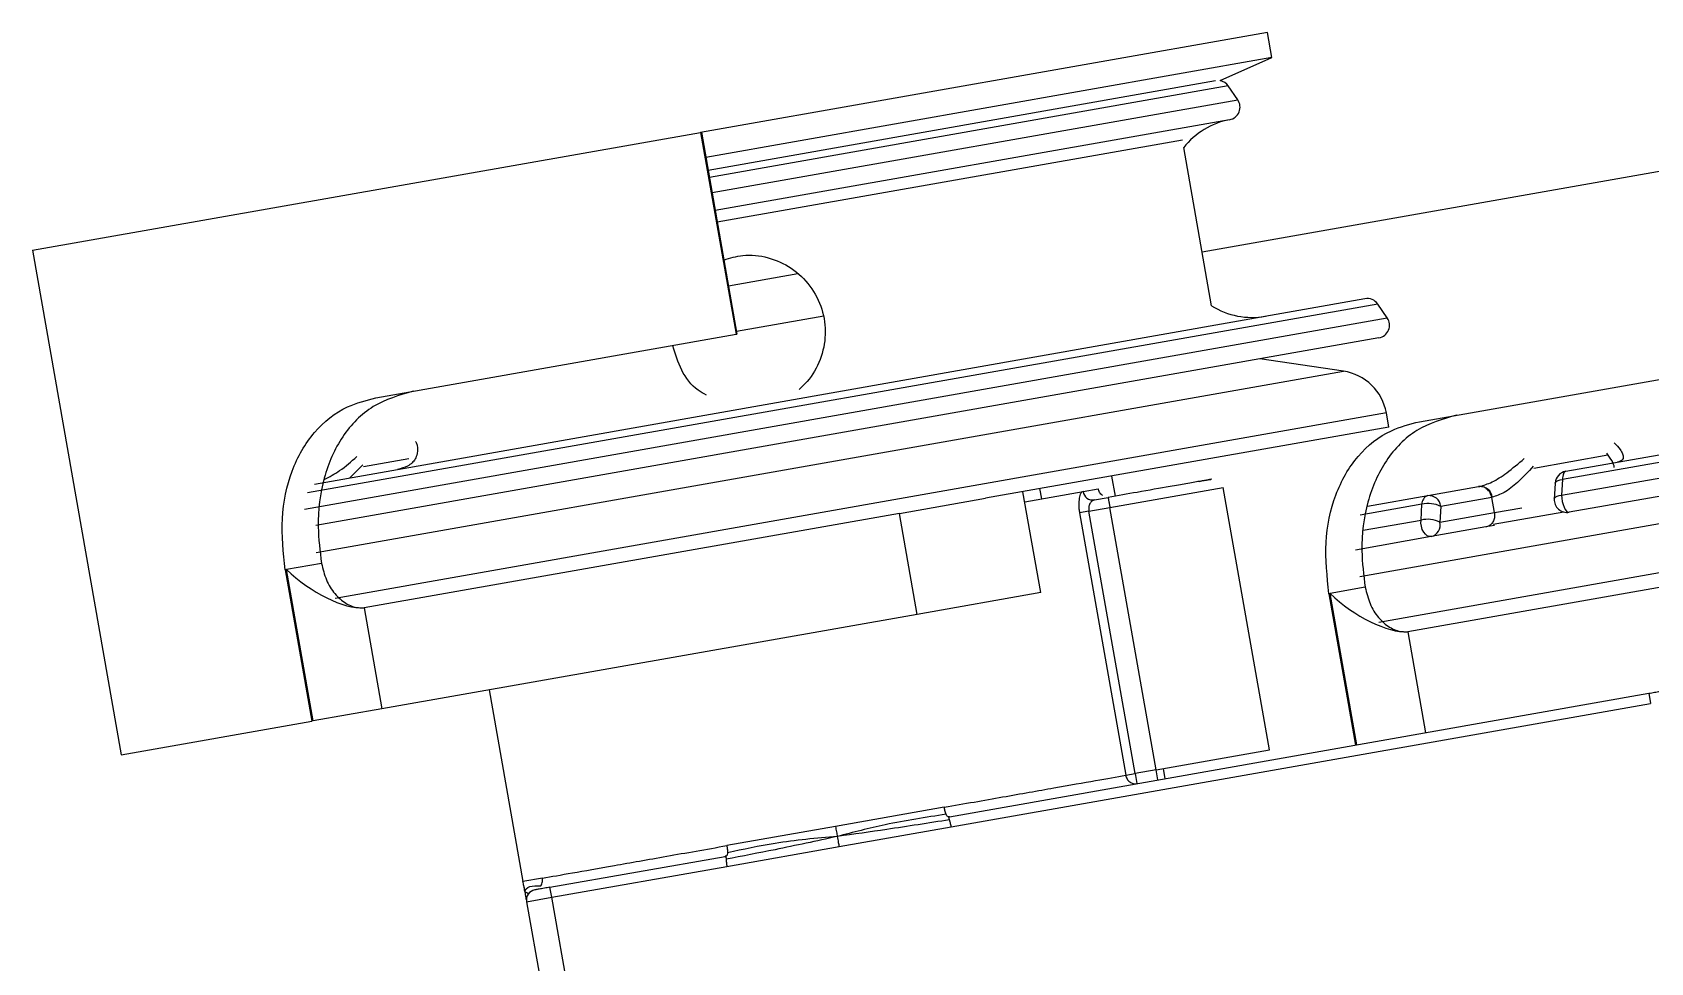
# Model space of a CAD drawing. Header units: millimetres. Extents: x -294 to 2792, y 5 to 1659.
# Drawn here: x 674.43 to 680.75, y 560.5 to 564.13 of the extents above; entities that cross this region are included whole.
import ezdxf

# ---------------------------------------------------------------- set-up
doc = ezdxf.new("R2010")
doc.units = ezdxf.units.MM
doc.layers.get('0').update_dxf_attribs({"lineweight": 18})

msp = doc.modelspace()

# ---------------------------------------------------------------- linework, layer by layer
at = {"color": 7, "linetype": 'Continuous', "lineweight": 25}
for p, q in [((679.2561, 564.1335), (677.0413, 563.7429)), ((679.2735, 564.035), (679.2561, 564.1335)), ((679.2735, 564.035), (677.0623, 563.6451)), ((679.0722, 563.9452), (679.2735, 564.035)), ((677.0709, 563.5958), (679.0535, 563.9454)), ((679.1034, 563.9245), (677.076, 563.567)), ((679.1407, 563.8701), (679.1034, 563.9245)), ((677.0864, 563.5079), (679.1407, 563.8701)), ((679.1088, 563.7927), (677.0987, 563.4383)), ((674.4305, 563.2826), (677.0413, 563.7429)), ((677.0413, 563.7429), (677.0449, 563.7436)), ((677.0413, 563.7429), (677.1802, 562.9551)), ((677.0449, 563.7436), (677.1838, 562.9557)), ((678.924, 563.7132), (677.1067, 563.3928)), ((679.0382, 563.0658), (678.9293, 563.6835)), ((679.0011, 563.2761), (681.1195, 563.6497)), ((674.4305, 563.2826), (674.7778, 561.313)), ((677.4215, 563.1906), (677.1508, 563.1428)), ((675.5334, 562.3702), (679.6375, 563.0939)), ((679.6874, 563.0729), (675.5053, 562.3355)), ((677.5237, 563.0258), (677.1821, 562.9656)), ((679.7247, 563.0186), (679.6874, 563.0729)), ((675.4934, 562.2725), (679.7247, 563.0186)), ((679.6921, 562.9411), (675.5388, 562.2087)), ((675.7725, 562.7069), (677.1802, 562.9551)), ((677.1802, 562.9551), (677.1838, 562.9557)), ((679.5536, 562.8106), (679.227, 562.859)), ((679.8507, 562.6136), (681.2584, 562.8618)), ((675.5393, 562.1028), (679.5536, 562.8106)), ((679.7212, 562.6475), (675.6132, 561.9231)), ((679.7309, 562.5925), (679.7212, 562.6475)), ((681.8544, 562.6427), (680.4094, 562.3879)), ((680.4221, 562.4199), (681.8173, 562.6659)), ((679.7309, 562.5925), (678.1548, 562.3146)), ((680.4058, 562.3263), (681.8649, 562.5836)), ((681.8803, 562.5146), (680.4359, 562.2599)), ((675.7244, 562.4386), (675.9018, 562.4699)), ((680.2968, 562.4325), (680.5869, 562.4836)), ((675.7221, 562.4457), (675.6714, 562.3946)), ((678.6476, 562.4015), (678.6615, 562.3227)), ((679.6175, 562.0095), (681.8953, 562.4112)), ((680.4094, 562.3879), (680.4058, 562.3263)), ((678.3704, 561.9464), (678.3009, 562.3403)), ((678.3079, 562.301), (678.5359, 562.3412)), ((678.3743, 562.3127), (678.3674, 562.3521)), ((678.5359, 562.3412), (678.5955, 562.3517)), ((678.6408, 562.2784), (679.0839, 562.3566)), ((679.2645, 561.3324), (679.0839, 562.3566)), ((679.6469, 562.2832), (679.8829, 562.3248)), ((679.8829, 562.3248), (680.0818, 562.3599)), ((680.0817, 562.3599), (680.0859, 562.3606)), ((677.8183, 562.2552), (678.1548, 562.3146)), ((678.5587, 562.264), (678.5222, 562.2575)), ((678.5587, 562.264), (678.6408, 562.2784)), ((678.7393, 561.2398), (678.5587, 562.264)), ((678.5803, 562.3084), (678.6338, 562.3178)), ((678.8214, 561.2542), (678.6408, 562.2784)), ((679.86, 562.291), (679.6188, 562.2485)), ((679.8565, 562.2295), (679.86, 562.291)), ((679.9338, 562.283), (679.9303, 562.2215)), ((680.1327, 562.3181), (679.9338, 562.283)), ((680.1346, 562.3184), (680.1327, 562.3181)), ((680.1431, 562.259), (680.1327, 562.3181)), ((680.1431, 562.259), (680.2501, 562.2779)), ((677.8183, 562.2552), (675.7266, 561.8864)), ((677.8877, 561.8613), (677.8183, 562.2552)), ((678.5222, 562.2575), (678.7028, 561.2333)), ((679.6299, 562.1895), (679.8565, 562.2295)), ((681.9282, 562.2243), (679.6913, 561.8299)), ((680.1104, 562.2025), (679.8968, 562.1648)), ((679.9303, 562.2215), (680.1431, 562.259)), ((680.144, 562.2084), (680.1104, 562.2025)), ((680.4149, 562.2606), (680.1385, 562.2119)), ((679.8968, 562.1648), (679.6008, 562.1126)), ((681.8964, 562.162), (679.8048, 561.7932)), ((675.4239, 562.0361), (675.4187, 562.0352)), ((675.4187, 562.0352), (675.5229, 561.4443)), ((675.5604, 562.0602), (675.4239, 562.0361)), ((675.5281, 561.4453), (675.4239, 562.0361)), ((678.3704, 561.9464), (677.8877, 561.8613)), ((679.6386, 561.967), (679.5021, 561.9429)), ((675.7265, 561.887), (675.7266, 561.8864)), ((675.7266, 561.8864), (675.7961, 561.4925)), ((679.5021, 561.9429), (679.4968, 561.942)), ((679.4968, 561.942), (679.601, 561.3511)), ((679.6063, 561.352), (679.5021, 561.9429)), ((677.8877, 561.8613), (675.7961, 561.4925)), ((679.8047, 561.7937), (679.8048, 561.7932)), ((679.8048, 561.7932), (679.8742, 561.3993)), ((676.2157, 561.5665), (676.3476, 560.818)), ((678.0144, 561.0713), (680.7468, 561.5531)), ((678.0213, 561.0319), (680.7538, 561.5137)), ((680.7468, 561.5531), (680.7538, 561.5137)), ((674.7778, 561.313), (675.5229, 561.4443)), ((675.5281, 561.4453), (675.5229, 561.4443)), ((675.7961, 561.4925), (675.5281, 561.4453)), ((678.8214, 561.2542), (679.2645, 561.3324)), ((678.8214, 561.2542), (678.7393, 561.2398)), ((678.8283, 561.2148), (678.8214, 561.2542)), ((678.849, 561.2591), (678.856, 561.2197)), ((678.7028, 561.2333), (678.7393, 561.2398)), ((678.7393, 561.2398), (678.7463, 561.2004)), ((677.9937, 561.1083), (677.5688, 561.0334)), ((677.5688, 561.0334), (677.1438, 560.9584)), ((677.5827, 560.9546), (678.0213, 561.0319)), ((677.144, 560.8772), (677.5827, 560.9546)), ((676.4531, 560.796), (677.1371, 560.9166)), ((676.46, 560.7566), (677.144, 560.8772)), ((676.424, 560.8315), (676.3476, 560.818)), ((676.3514, 560.7993), (676.3547, 560.7789)), ((676.357, 560.7774), (676.3547, 560.7789)), ((676.3547, 560.7789), (676.3578, 560.7583)), ((676.3615, 560.7393), (676.46, 560.7566)), ((676.46, 560.7566), (676.4531, 560.796)), ((677.1928, 556.6007), (676.46, 560.7566)), ((676.3615, 560.7393), (676.4171, 560.4241))]:
    msp.add_line(p, q, dxfattribs=at)
for points in [[(680.3808, 562.3735), (680.381, 562.3744), (680.3828, 562.378), (680.3868, 562.3813), (680.3928, 562.3842), (680.4004, 562.3864), (680.4094, 562.3879)], [(680.4221, 562.4199), (680.4194, 562.4189), (680.4169, 562.4169), (680.4147, 562.414), (680.4129, 562.4102), (680.4114, 562.4056), (680.4103, 562.4002), (680.4096, 562.3943), (680.4094, 562.3879)], [(680.3808, 562.3735), (680.3784, 562.3304), (680.3773, 562.312)], [(680.3773, 562.312), (680.3774, 562.3129), (680.3793, 562.3165), (680.3832, 562.3198), (680.3892, 562.3226), (680.3968, 562.3248), (680.4058, 562.3263)], [(680.4058, 562.3263), (680.4064, 562.3144), (680.4083, 562.3021), (680.4114, 562.2902), (680.4155, 562.2795), (680.4202, 562.2707), (680.4255, 562.2642), (680.4308, 562.2605), (680.4359, 562.2599)], [(679.8968, 562.1648), (679.8889, 562.165), (679.881, 562.1682), (679.8735, 562.1743), (679.867, 562.1828), (679.8617, 562.1933), (679.8581, 562.2051), (679.8563, 562.2174), (679.8565, 562.2295)]]:
    msp.add_lwpolyline(points, dxfattribs=at)
for centre, radius, start, end in [((679.0622, 563.8962), 0.05, 34.44395, 78.47487), ((679.0994, 563.8418), 0.05, 280.80629, 34.44395), ((679.1651, 563.498), 0.3, 100.80629, 141.80333), ((679.6462, 563.0446), 0.05, 34.44395, 100), ((679.1963, 563.3207), 0.3, 238.18969, 280), ((679.6835, 562.9903), 0.05, 280, 34.44395), ((679.5242, 562.6128), 0.2, 10, 81.56505), ((680.4308, 562.3707), 0.05, 100, 176.70427), ((678.5745, 562.347), 0.0391, 188.603, 278.53128), ((679.8946, 562.2923), 0.0346, 109.63447, 182.08007), ((679.8872, 562.2782), 0.0468, 5.93758, 95.25853), ((680.0887, 562.3146), 0.0461, 4.72279, 93.50486), ((679.8854, 562.1811), 0.1129, 64.61609, 103.01919), ((680.4272, 562.3091), 0.05, 176.70687, 280), ((679.8819, 562.1195), 0.1129, 64.62237, 102.98973), ((679.8848, 562.2101), 0.0468, 284.74147, 14.06242), ((676.4009, 560.7462), 0.04, 100, 190)]:
    msp.add_arc(centre, radius, start, end, dxfattribs=at)
for centre in [(675.5607, 562.0603), (679.6388, 561.967)]:
    msp.add_ellipse(centre, major_axis=(0.2148, -0.1504), ratio=0.403631, start_param=4.328756, end_param=5.82541, dxfattribs=at)
for points, knots in [([(677.1329, 563.2446), (677.1571, 563.2522), (677.2132, 563.2698), (677.307, 563.2583), (677.3993, 563.2172), (677.4735, 563.1464), (677.5202, 563.0551), (677.534, 562.9537), (677.5137, 562.8544), (677.4723, 562.7825), (677.4377, 562.7491), (677.4272, 562.7388)], [0, 0, 0, 0, 0.0767299, 0.1777751, 0.2792524, 0.3819629, 0.4848209, 0.5864636, 0.6874354, 0.7893139, 0.8342801, 0.8342801, 0.8342801, 0.8342801]), ([(677.0643, 562.7173), (677.0533, 562.7234), (677.0128, 562.7458), (676.9622, 562.8125), (676.943, 562.8772), (676.9334, 562.9094)], [0, 0, 0, 0, 0.0381931, 0.1411524, 0.2436921, 0.2436921, 0.2436921, 0.2436921]), ([(675.4187, 562.0352), (675.4115, 562.1024), (675.3971, 562.2368), (675.4378, 562.4264), (675.5253, 562.5789), (675.6437, 562.6734), (675.7349, 562.6971), (675.7725, 562.7069)], [0, 0, 0, 0, 0.1830099, 0.3660296, 0.5486459, 0.7297112, 0.857093, 0.857093, 0.857093, 0.857093]), ([(675.9182, 562.7326), (675.864, 562.7167), (675.7556, 562.6849), (675.6359, 562.562), (675.563, 562.3979), (675.5401, 562.222), (675.5544, 562.108), (675.5604, 562.0602)], [0, 0, 0, 0, 0.1833554, 0.3668598, 0.5476651, 0.7295762, 0.8610496, 0.8610496, 0.8610496, 0.8610496]), ([(679.4968, 561.942), (679.4896, 562.0092), (679.4752, 562.1435), (679.5159, 562.3331), (679.6034, 562.4857), (679.7219, 562.5802), (679.813, 562.6038), (679.8507, 562.6136)], [0, 0, 0, 0, 0.1830099, 0.3660296, 0.5486459, 0.7297112, 0.857093, 0.857093, 0.857093, 0.857093]), ([(679.9964, 562.6393), (679.9422, 562.6234), (679.8337, 562.5916), (679.714, 562.4688), (679.6412, 562.3047), (679.6182, 562.1287), (679.6326, 562.0148), (679.6386, 561.967)], [0, 0, 0, 0, 0.1833554, 0.3668598, 0.5476651, 0.7295762, 0.8610496, 0.8610496, 0.8610496, 0.8610496]), ([(675.9278, 562.5364), (675.9286, 562.5351), (675.9379, 562.5203), (675.9362, 562.4948), (675.926, 562.4632), (675.9029, 562.4392), (675.8708, 562.4309), (675.8568, 562.4272)], [0, 0, 0, 0, 0.0048822, 0.0550876, 0.0813609, 0.1249018, 0.1586928, 0.1586928, 0.1586928, 0.1586928]), ([(680.6113, 562.5314), (680.62, 562.5226), (680.6354, 562.507), (680.6474, 562.4834), (680.6486, 562.4636), (680.6317, 562.458), (680.6243, 562.4556)], [0, 0, 0, 0, 0.0263149, 0.046548, 0.0800789, 0.1061015, 0.1061015, 0.1061015, 0.1061015]), ([(675.5703, 562.3878), (675.5912, 562.3987), (675.6385, 562.4233), (675.6768, 562.4582), (675.6981, 562.4777)], [0, 0, 0, 0, 0.069513, 0.1575443, 0.1575443, 0.1575443, 0.1575443]), ([(680.0859, 562.3606), (680.1015, 562.3653), (680.1329, 562.3747), (680.1954, 562.4148), (680.2371, 562.4504), (680.2597, 562.4697)], [0, 0, 0, 0, 0.064791, 0.1304166, 0.2078626, 0.2078626, 0.2078626, 0.2078626]), ([(680.6108, 562.4345), (680.6109, 562.4349), (680.6128, 562.448), (680.5975, 562.4699), (680.5827, 562.4911)], [0, 0, 0, 0, 0.00206404, 0.06614575, 0.06614575, 0.06614575, 0.06614575]), ([(678.9901, 562.3806), (679.0034, 562.383), (679.0303, 562.3877), (679.0415, 562.3897), (679.0294, 562.3876), (678.9942, 562.3814), (678.942, 562.3722), (678.8632, 562.3583), (678.7585, 562.3398), (678.672, 562.3245), (678.6338, 562.3178)], [0, 0, 0, 0, 0.0546098, 0.1109003, 0.1671908, 0.2218007, 0.2733314, 0.3208403, 0.4020236, 0.4662047, 0.4662047, 0.4662047, 0.4662047]), ([(680.2954, 562.4397), (680.2752, 562.4178), (680.2384, 562.3777), (680.1808, 562.3334), (680.1499, 562.3234), (680.1346, 562.3184)], [0, 0, 0, 0, 0.0776616, 0.1420802, 0.205473, 0.205473, 0.205473, 0.205473]), ([(678.5359, 562.3412), (678.5328, 562.3394), (678.5266, 562.3359), (678.5204, 562.3163), (678.5187, 562.2937), (678.5198, 562.2733), (678.5214, 562.2628), (678.5222, 562.2575)], [0, 0, 0, 0, 0.02258871, 0.04511363, 0.06764011, 0.07892824, 0.09029575, 0.09029575, 0.09029575, 0.09029575]), ([(678.6121, 562.3257), (678.6099, 562.3275), (678.6056, 562.3308), (678.5991, 562.3393), (678.5969, 562.3468), (678.5955, 562.3517)], [0, 0, 0, 0, 0.0083763, 0.01658058, 0.0318183, 0.0318183, 0.0318183, 0.0318183]), ([(678.5803, 562.3084), (678.577, 562.3072), (678.5706, 562.3049), (678.5638, 562.2963), (678.5601, 562.2874), (678.5583, 562.2799), (678.5577, 562.272), (678.5584, 562.2666), (678.5587, 562.264)], [0, 0, 0, 0, 0.01431653, 0.02839967, 0.03551245, 0.04185859, 0.04839249, 0.05463751, 0.05463751, 0.05463751, 0.05463751]), ([(680.1431, 562.259), (680.1436, 562.2534), (680.1447, 562.2422), (680.1401, 562.2262), (680.1316, 562.2131), (680.1216, 562.2058), (680.1142, 562.2032), (680.1111, 562.2026), (680.1104, 562.2025)], [0, 0, 0, 0, 0.01570781, 0.03141547, 0.04712738, 0.06284762, 0.07084631, 0.07322439, 0.07322439, 0.07322439, 0.07322439]), ([(675.5604, 562.0602), (675.5659, 562.0383), (675.5767, 561.9946), (675.6108, 561.9398), (675.6542, 561.9015), (675.695, 561.8865), (675.7191, 561.8869), (675.7265, 561.887)], [0, 0, 0, 0, 0.0596913, 0.119383, 0.1790575, 0.2386656, 0.2650605, 0.2650605, 0.2650605, 0.2650605]), ([(679.6386, 561.967), (679.644, 561.9451), (679.6548, 561.9013), (679.689, 561.8465), (679.7324, 561.8082), (679.7732, 561.7932), (679.7973, 561.7936), (679.8047, 561.7937)], [0, 0, 0, 0, 0.0596913, 0.119383, 0.1790575, 0.2386656, 0.2650605, 0.2650605, 0.2650605, 0.2650605]), ([(680.7468, 561.5531), (680.7543, 561.5544), (680.7657, 561.5564), (680.7795, 561.5589), (680.7888, 561.5605), (680.7965, 561.5619), (680.8039, 561.5632), (680.8051, 561.5634), (680.8059, 561.5635)], [0, 0, 0, 0, 0.01436661, 0.02209321, 0.02999992, 0.0377266, 0.04563339, 0.06, 0.06, 0.06, 0.06]), ([(678.7028, 561.2333), (678.7041, 561.2284), (678.7062, 561.2209), (678.7124, 561.2125), (678.72, 561.2055), (678.7316, 561.1996), (678.7414, 561.2001), (678.7463, 561.2004)], [0, 0, 0, 0, 0.01484104, 0.02262363, 0.03071443, 0.04603129, 0.06134815, 0.06134815, 0.06134815, 0.06134815]), ([(678.0008, 561.0808), (677.9217, 561.0688), (677.7806, 561.0474), (677.6382, 561.0104), (677.5757, 560.9942)], [0, 0, 0, 0, 0.2436481, 0.4344331, 0.4344331, 0.4344331, 0.4344331]), ([(678.0008, 561.0808), (677.9999, 561.0831), (677.9983, 561.0874), (677.9958, 561.0967), (677.9945, 561.1039), (677.9937, 561.1083)], [0, 0, 0, 0, 0.00855186, 0.01634955, 0.02845315, 0.02845315, 0.02845315, 0.02845315]), ([(678.0144, 561.0713), (678.0142, 561.0713), (678.0139, 561.0712), (678.0133, 561.0711), (678.0121, 561.0709), (678.0097, 561.0708), (678.007, 561.0716), (678.0038, 561.0749), (678.0018, 561.0788), (678.0008, 561.0808)], [0, 0, 0, 0, 0.00027544, 0.00056136, 0.00119844, 0.00283438, 0.00741901, 0.01298072, 0.0187538, 0.0187538, 0.0187538, 0.0187538]), ([(678.0144, 561.0594), (678.0136, 561.0621), (678.0122, 561.0668), (678.0117, 561.0699), (678.0121, 561.0708), (678.0131, 561.0711), (678.0138, 561.0712), (678.0142, 561.0713), (678.0144, 561.0713)], [0, 0, 0, 0, 0.0057864, 0.01002502, 0.01274916, 0.01358985, 0.01390631, 0.01417845, 0.01417845, 0.01417845, 0.01417845]), ([(677.5688, 561.0334), (677.57, 561.0262), (677.5724, 561.0132), (677.5747, 561.0001), (677.5757, 560.9942)], [0, 0, 0, 0, 0.02168441, 0.03975155, 0.03975155, 0.03975155, 0.03975155]), ([(678.0144, 561.0594), (677.9326, 561.0465), (677.7865, 561.0234), (677.6401, 561.0031), (677.5757, 560.9942)], [0, 0, 0, 0, 0.2483932, 0.4435552, 0.4435552, 0.4435552, 0.4435552]), ([(677.5757, 560.9942), (677.4947, 560.9766), (677.3502, 560.9453), (677.2049, 560.9176), (677.1411, 560.9054)], [0, 0, 0, 0, 0.2488223, 0.4435708, 0.4435708, 0.4435708, 0.4435708]), ([(677.1438, 560.9584), (677.1446, 560.954), (677.1459, 560.9468), (677.1468, 560.9373), (677.1466, 560.9326), (677.1466, 560.9302)], [0, 0, 0, 0, 0.0121036, 0.01990129, 0.02845315, 0.02845315, 0.02845315, 0.02845315]), ([(677.5757, 560.9942), (677.4939, 560.9871), (677.3472, 560.9744), (677.2081, 560.9437), (677.1466, 560.9302)], [0, 0, 0, 0, 0.2427198, 0.4347747, 0.4347747, 0.4347747, 0.4347747]), ([(677.5757, 560.9942), (677.5771, 560.9865), (677.5794, 560.9733), (677.5817, 560.9601), (677.5827, 560.9546)], [0, 0, 0, 0, 0.0233784, 0.04024845, 0.04024845, 0.04024845, 0.04024845]), ([(677.1466, 560.9302), (677.1463, 560.928), (677.1459, 560.9236), (677.1439, 560.9195), (677.1417, 560.9177), (677.1394, 560.9171), (677.1382, 560.9168), (677.1376, 560.9167), (677.1372, 560.9166), (677.1371, 560.9166)], [0, 0, 0, 0, 0.00577309, 0.0113348, 0.01591943, 0.01755536, 0.01819244, 0.01847836, 0.0187538, 0.0187538, 0.0187538, 0.0187538]), ([(677.1371, 560.9166), (677.1373, 560.9167), (677.1377, 560.9167), (677.1383, 560.9168), (677.1394, 560.9169), (677.1401, 560.9162), (677.1407, 560.9131), (677.141, 560.9083), (677.1411, 560.9054)], [0, 0, 0, 0, 0.00027215, 0.0005886, 0.0014293, 0.00415343, 0.00839204, 0.01417844, 0.01417844, 0.01417844, 0.01417844]), ([(676.3547, 560.7789), (676.3536, 560.7865), (676.3516, 560.7997), (676.3488, 560.8126), (676.3476, 560.818)], [0, 0, 0, 0, 0.02312354, 0.03977139, 0.03977139, 0.03977139, 0.03977139]), ([(676.4174, 560.8016), (676.4189, 560.8043), (676.4219, 560.8094), (676.4248, 560.8197), (676.4243, 560.827), (676.424, 560.8315)], [0, 0, 0, 0, 0.00948243, 0.01812862, 0.03154928, 0.03154928, 0.03154928, 0.03154928]), ([(676.3547, 560.7789), (676.3578, 560.7868), (676.3635, 560.8009), (676.4009, 560.8014), (676.4174, 560.8016)], [0, 0, 0, 0, 0.04332525, 0.07760687, 0.07760687, 0.07760687, 0.07760687]), ([(676.3547, 560.7789), (676.3557, 560.7712), (676.3571, 560.761), (676.3592, 560.7509), (676.3597, 560.7484)], [0, 0, 0, 0, 0.02339284, 0.03096359, 0.03096359, 0.03096359, 0.03096359]), ([(676.3682, 560.7691), (676.367, 560.7704), (676.3651, 560.7723), (676.3592, 560.7761), (676.357, 560.7774)], [0, 0, 0, 0, 0.00893222, 0.01396272, 0.01396272, 0.01396272, 0.01396272]), ([(676.4531, 560.796), (676.4456, 560.7947), (676.4341, 560.7927), (676.4203, 560.7902), (676.4109, 560.7886), (676.4033, 560.7872), (676.396, 560.7859), (676.3948, 560.7857), (676.394, 560.7856)], [0, 0, 0, 0, 0.01436661, 0.0222734, 0.03000008, 0.03790679, 0.04563339, 0.06, 0.06, 0.06, 0.06])]:
    msp.add_open_spline(points, degree=3, knots=knots, dxfattribs=at)
for points in [[(680.1327, 562.3181), (680.1309, 562.3244), (680.1274, 562.3371), (680.1147, 562.3517), (680.0988, 562.3606), (680.0875, 562.3601), (680.0818, 562.3599)], [(678.6338, 562.3178), (678.6339, 562.3172), (678.6341, 562.316), (678.6357, 562.3069), (678.638, 562.2939), (678.6399, 562.2836), (678.6408, 562.2784)], [(677.9937, 561.1083), (678.0717, 561.122), (678.2276, 561.1495), (678.4269, 561.1847), (678.5939, 561.2141), (678.6665, 561.2269), (678.7028, 561.2333)], [(678.0213, 561.0319), (678.0207, 561.0345), (678.0195, 561.0396), (678.0177, 561.0469), (678.0159, 561.0537), (678.0149, 561.0575), (678.0144, 561.0594)], [(676.424, 560.8315), (676.4595, 560.8378), (676.5306, 560.8503), (676.6995, 560.8801), (676.9033, 560.916), (677.0637, 560.9443), (677.1438, 560.9584)], [(677.1411, 560.9054), (677.1413, 560.9035), (677.1417, 560.8996), (677.1424, 560.8926), (677.1432, 560.8851), (677.1437, 560.8798), (677.144, 560.8772)]]:
    msp.add_open_spline(points, degree=3, dxfattribs=at)

doc.saveas('drawing.dxf')
